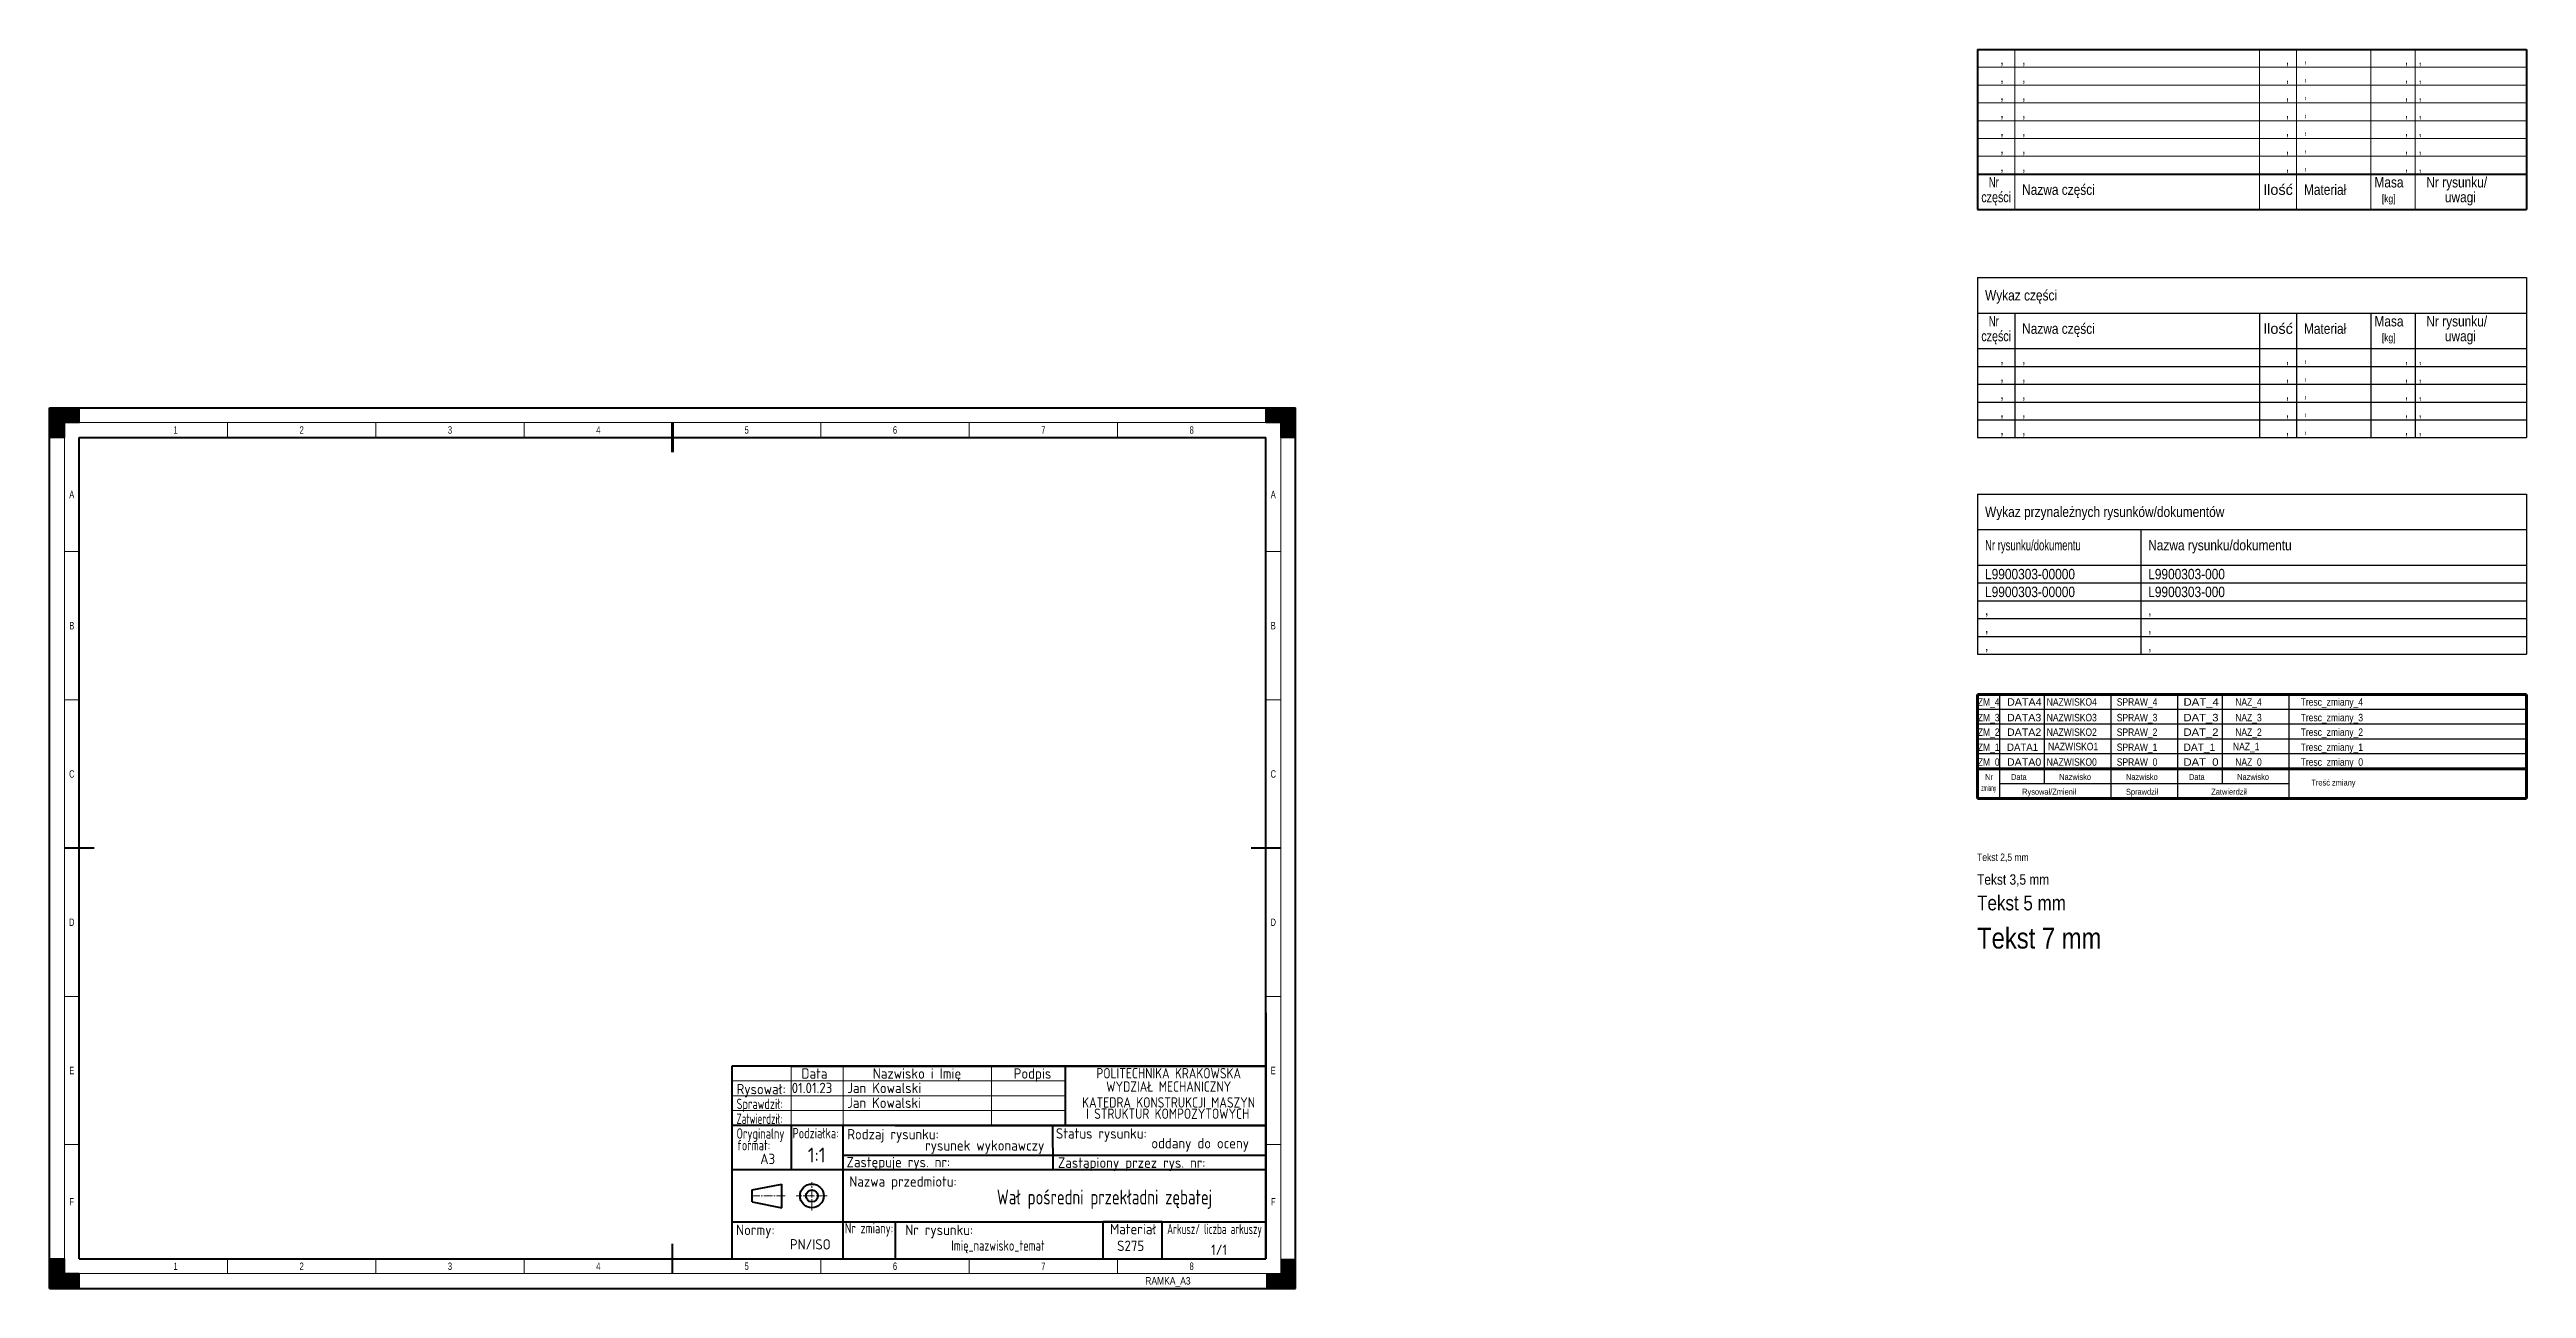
# Paper-space layout 'Layout1' of a CAD drawing. Extents: x 0 to 835, y 0 to 418.
import ezdxf
from ezdxf.enums import TextEntityAlignment as Align

# ---------------------------------------------------------------- set-up
doc = ezdxf.new("R2010")
doc.units = 0
doc.linetypes.add('CENTER2', pattern=[28.575, 19.05, -3.175, 3.175, -3.175])
doc.layers.get('0').update_dxf_attribs({"linetype": 'CONTINUOUS', "lineweight": 80})
for name, color, linetype, lineweight in [('0A widoczne krawedzie i zarysy', 7, 'CONTINUOUS', 40), ('5 wymiarowanie', 7, 'CONTINUOUS', 18), ('6 tekst 2.5mm', 7, 'CONTINUOUS', 18), ('6_35 tekst', 7, 'CONTINUOUS', 18), ('6_5 tekst', 11, 'CONTINUOUS', 18), ('6_7 tekst', 5, 'CONTINUOUS', 18), ('7 osie punktowa', 7, 'CENTER2', 13), ('RAMKA', 7, 'CONTINUOUS', 18), ('TB_RYS', 7, 'CONTINUOUS', 18)]:
    doc.layers.add(name, color=color, linetype=linetype, lineweight=lineweight)
for name, color, linetype in [('PRZYDOC0', 7, 'CONTINUOUS'), ('PRZYDOPL', 7, 'CONTINUOUS'), ('TABZMIAN', 7, 'CONTINUOUS'), ('WYKAZ_CZ', 7, 'CONTINUOUS'), ('WYKAZ_PL', 7, 'CONTINUOUS'), ('ZMIANYPL', 7, 'CONTINUOUS')]:
    doc.layers.add(name, color=color, linetype=linetype)
doc.styles.add('pismotechniczne PL znaki', font='geniso.shx')
doc.styles.get("Standard").update_dxf_attribs({"font": 'ARIALN.TTF', "height": 3.5})

# ---------------------------------------------------------------- blocks, each defined once
blk = doc.blocks.new('PRZYDOC')
at = {"layer": 'PRZYDOC0'}
for p, q in [((-185, 0), (0, 0)), ((-185, 0), (-185, -54)), ((0, 0), (0, -54)), ((-185, -12), (0, -12)), ((-130, -12), (-130, -54)), ((-185, -24), (0, -24))]:
    blk.add_line(p, q, dxfattribs=at)
at = {"layer": 'PRZYDOC0', "color": 1}
for p, q in [((-185, -30), (0, -30)), ((-185, -36), (0, -36)), ((-185, -42), (0, -42)), ((-185, -48), (0, -48)), ((-185, -54), (0, -54))]:
    blk.add_line(p, q, dxfattribs=at)
at = {"layer": 'PRZYDOPL'}
for s, p in [('Wykaz przynależnych rysunków/dokumentów', (-182.5, -7.75)), ('Nazwa rysunku/dokumentu', (-127.5, -19)), ('L9900303-00000', (-182.5, -28.75)), ('L9900303-00000', (-182.5, -34.75)), ('L9900303-000', (-127.5, -28.75)), ('L9900303-000', (-127.5, -34.75)), (',', (-182.5, -40.75)), (',', (-127.5, -40.75)), (',', (-182.5, -46.75)), (',', (-127.5, -46.75)), (',', (-182.5, -52.75)), (',', (-127.5, -52.75))]:
    blk.add_text(s, height=3.5, dxfattribs=at).set_placement(p)
at = {"layer": 'PRZYDOPL', "width": 0.8}
blk.add_text('Nr rysunku/dokumentu', height=3.5, dxfattribs=at).set_placement((-182.5, -19))
blk = doc.blocks.new('WykazCzesci')
at = {"layer": 'WYKAZ_CZ'}
for p, q in [((-185, 0), (0, 0)), ((-185, 0), (-185, -54)), ((0, 0), (0, -54)), ((-185, -12), (0, -12)), ((-172.5, -12), (-172.5, -54)), ((-90, -12), (-90, -54)), ((-77.5, -12), (-77.5, -54)), ((-52.5, -12), (-52.5, -54)), ((-37.5, -12), (-37.5, -54)), ((-185, -24), (0, -24))]:
    blk.add_line(p, q, dxfattribs=at)
at = {"layer": 'WYKAZ_CZ', "color": 1}
for p, q in [((-185, -30), (0, -30)), ((-185, -42), (0, -42)), ((-185, -54), (0, -54))]:
    blk.add_line(p, q, dxfattribs=at)
at = {"layer": 'WYKAZ_CZ', "color": 2}
for p, q in [((-185, -36), (0, -36)), ((-185, -48), (0, -48))]:
    blk.add_line(p, q, dxfattribs=at)
at = {"layer": 'WYKAZ_PL'}
for s, p in [('Wykaz części', (-182.5, -7.75)), ('Nazwa części', (-170, -19)), ('Materiał', (-75, -19)), ('Masa', (-51.25, -16.5)), ('Nr rysunku/', (-33.75, -16.5)), ('uwagi', (-27.5, -21.5)), (',', (-170, -29)), (',', (-170, -35)), (',', (-170, -41)), (',', (-170, -47)), (',', (-170, -53))]:
    blk.add_text(s, height=3.5, dxfattribs=at).set_placement(p)
at = {"layer": 'WYKAZ_PL', "width": 0.8}
for s, p in [('Nr ', (-181.25, -16.5)), (',', (-75, -28.5)), (',', (-36.25, -29)), (',', (-75, -34.5)), (',', (-75, -40.5)), (',', (-36.25, -35)), (',', (-36.25, -41)), (',', (-75, -46.5)), (',', (-36.25, -47)), (',', (-75, -52.5)), (',', (-36.25, -53))]:
    blk.add_text(s, height=3.5, dxfattribs=at).set_placement(p)
at = {"layer": 'WYKAZ_PL'}
for s, width, p, p2 in [('Ilość', 1.212673, (-88.75, -19), (-78.75, -19)), ('części', 0.897487, (-183.75, -21.5), (-173.75, -21.5))]:
    blk.add_text(s, height=3.5, dxfattribs=dict(at, width=width)).set_placement(p, p2, align=Align.FIT)
at = {"layer": 'WYKAZ_PL', "color": 2}
blk.add_text('[kg]', height=2.5, dxfattribs=at).set_placement((-48.75, -21.5))
at = {"layer": 'WYKAZ_PL'}
for p in [(-176.25, -29), (-80, -29), (-176.25, -35), (-176.25, -41), (-80, -35), (-80, -41), (-176.25, -47), (-80, -47), (-176.25, -53), (-80, -53)]:
    blk.add_text(',', height=3.5, dxfattribs=at).set_placement(p, align=Align.RIGHT)
at = {"layer": 'WYKAZ_PL', "width": 0.8}
for p in [(-40, -29), (-40, -35), (-40, -41), (-40, -47), (-40, -53)]:
    blk.add_text(',', height=3.5, dxfattribs=at).set_placement(p, align=Align.RIGHT)

psp = doc.layouts.get("Layout1")

# ---------------------------------------------------------------- hatches: boundary and pattern name
at = {"layer": '0A widoczne krawedzie i zarysy', "lineweight": 35, "ltscale": 0.1}
h = psp.add_hatch(color=256, dxfattribs=at)
h.dxf.hatch_style = 1
h.paths.add_polyline_path([(10, 297), (5, 297), (5, 292), (10, 292)])
h.paths.add_polyline_path([(5, 297), (0, 297), (0, 292), (5, 292)])
h.paths.add_polyline_path([(5, 292), (0, 292), (0, 287), (5, 287)])
h = psp.add_hatch(color=256, dxfattribs=at)
h.dxf.hatch_style = 1
h.paths.add_polyline_path([(410, 297), (415, 297), (415, 292), (410, 292)])
h.paths.add_polyline_path([(415, 297), (420, 297), (420, 292), (415, 292)])
h.paths.add_polyline_path([(415, 292), (420, 292), (420, 287), (415, 287)])
h = psp.add_hatch(color=256, dxfattribs=at)
h.dxf.hatch_style = 1
h.paths.add_polyline_path([(10, 0), (5, 0), (5, 5), (10, 5)])
h.paths.add_polyline_path([(5, 0), (0, 0), (0, 5), (5, 5)])
h.paths.add_polyline_path([(5, 5), (0, 5), (0, 10), (5, 10)])
h = psp.add_hatch(color=256, dxfattribs=at)
h.dxf.hatch_style = 1
h.paths.add_polyline_path([(410, 0), (415, 0), (415, 5), (410, 5)])
h.paths.add_polyline_path([(415, 0), (420, 0), (420, 5), (415, 5)])
h.paths.add_polyline_path([(415, 5), (420, 5), (420, 10), (415, 10)])

# ---------------------------------------------------------------- linework, layer by layer
at = {"layer": '0A widoczne krawedzie i zarysy', "color": 7}
for p, q in [((649.93, 417.79), (834.93, 417.79)), ((649.93, 417.79), (649.93, 363.79)), ((834.93, 417.79), (834.93, 363.79)), ((649.93, 375.79), (834.93, 375.79)), ((649.93, 363.79), (834.93, 363.79)), ((236.85, 29.21), (246.85, 27.21))]:
    psp.add_line(p, q, dxfattribs=at)
at = {"layer": '0A widoczne krawedzie i zarysy', "color": 7, "linetype": 'Continuous'}
for p, q in [((0, 297), (420, 297)), ((0, 0), (0, 297)), ((420, 0), (420, 297)), ((10, 287), (410, 287)), ((10, 10), (10, 287)), ((410, 10), (410, 287)), ((15, 148.5), (5, 148.5)), ((415, 148.5), (405, 148.5)), ((410, 93), (410, 10)), ((410, 75), (230, 75)), ((410, 75), (230, 75)), ((230, 75), (230, 10)), ((230, 75), (230, 10)), ((342.5, 55), (342.5, 75)), ((410, 55), (230, 55)), ((250, 55), (250, 40)), ((267.5, 22.5), (267.5, 55)), ((285, 55), (410, 55)), ((267.5, 45), (410, 45)), ((410, 40), (230, 40)), ((230, 22.5), (410, 22.5)), ((267.5, 10), (267.5, 22.5)), ((285, 22.5), (285, 10)), ((375.04, 10), (375.04, 22.5)), ((10, 10), (410, 10)), ((210, 5), (210, 15)), ((230, 10), (410, 10)), ((0, 0), (420, 0))]:
    psp.add_line(p, q, dxfattribs=at)
at = {"layer": '0A widoczne krawedzie i zarysy', "color": 7, "linetype": 'Continuous', "lineweight": 70}
psp.add_line((210, 282), (210, 292), dxfattribs=at)
at = {"layer": '0A widoczne krawedzie i zarysy', "ltscale": 0.25}
for q in [(230, 75), (410, 75), (410, 75)]:
    psp.add_line((250, 75), q, dxfattribs=at)
at = {"layer": '0A widoczne krawedzie i zarysy', "ltscale": 0.1}
for p, q in [((338.13, 55), (338.18, 40)), ((375.04, 22.5), (355.04, 22.5)), ((355.04, 22.5), (355.04, 10))]:
    psp.add_line(p, q, dxfattribs=at)
at = {"layer": '0A widoczne krawedzie i zarysy'}
for p, q in [((236.85, 33.21), (246.85, 35.21)), ((246.85, 27.21), (246.85, 35.21)), ((236.85, 29.21), (236.85, 33.21))]:
    psp.add_line(p, q, dxfattribs=at)
at = {"layer": '0A widoczne krawedzie i zarysy', "lineweight": 35, "ltscale": 0.1}
for points in [[(0, 297), (10, 297), (10, 292), (0, 292)], [(0, 297), (5, 297), (5, 287), (0, 287)], [(420, 297), (410, 297), (410, 292), (420, 292)], [(420, 297), (415, 297), (415, 287), (420, 287)], [(0, 0), (5, 0), (5, 10), (0, 10)], [(0, 0), (10, 0), (10, 5), (0, 5)]]:
    psp.add_lwpolyline(points, close=True, dxfattribs=at)
at = {"layer": '0A widoczne krawedzie i zarysy'}
for radius in [4, 2]:
    psp.add_circle((256.98, 31.21), radius, dxfattribs=at)
at = {"layer": '5 wymiarowanie', "color": 7, "linetype": 'Continuous'}
for p, q in [((342.5, 70), (230, 70)), ((250, 55), (250, 75)), ((267.5, 55), (267.5, 75)), ((317.5, 55), (317.5, 75)), ((342.5, 65), (230, 65)), ((342.5, 60), (230, 60))]:
    psp.add_line(p, q, dxfattribs=at)
at = {"layer": '7 osie punktowa', "color": 7, "ltscale": 0.15}
for p, q in [((256.98, 26.35), (256.98, 35.89)), ((247.96, 31.21), (236.29, 31.21)), ((262.18, 31.21), (251.71, 31.21))]:
    psp.add_line(p, q, dxfattribs=at)
at = {"layer": 'RAMKA', "color": 7, "linetype": 'Continuous'}
for p, q in [((5, 5), (5, 292)), ((8.67, 292), (415, 292)), ((60, 287), (60, 292)), ((110, 287), (110, 292)), ((160, 287), (160, 292)), ((260, 287), (260, 292)), ((310, 287), (310, 292)), ((360, 287), (360, 292)), ((415, 5), (415, 292)), ((10, 248.5), (5, 248.5)), ((415, 248.5), (410, 248.5)), ((10, 198.5), (5, 198.5)), ((415, 198.5), (410, 198.5)), ((10, 98.5), (5, 98.5)), ((415, 98.5), (410, 98.5)), ((410, 93), (410, 10)), ((10, 48.5), (5, 48.5)), ((415, 48.5), (410, 48.5)), ((60, 5), (60, 10)), ((110, 5), (110, 10)), ((160, 5), (160, 10)), ((260, 5), (260, 10)), ((310, 5), (310, 10)), ((360, 5), (360, 10)), ((10, 5), (415, 5))]:
    psp.add_line(p, q, dxfattribs=at)
at = {"layer": 'TABZMIAN', "color": 7, "linetype": 'Continuous', "lineweight": 70}
for p, q in [((834.93, 200.25), (649.93, 200.25)), ((649.93, 165.25), (649.93, 200.25)), ((834.93, 165.25), (834.93, 200.25)), ((834.93, 175.25), (649.93, 175.25)), ((834.93, 165.25), (649.93, 165.25))]:
    psp.add_line(p, q, dxfattribs=at)
at = {"layer": 'TABZMIAN', "color": 7, "linetype": 'Continuous'}
for p, q in [((834.93, 195.25), (649.93, 195.25)), ((657.43, 165.25), (657.43, 200.25)), ((672.43, 170.25), (672.43, 200.25)), ((694.93, 165.25), (694.93, 200.25)), ((717.43, 165.25), (717.43, 200.25)), ((732.43, 170.25), (732.43, 200.25)), ((754.93, 165.25), (754.93, 200.25)), ((834.93, 190.25), (649.93, 190.25)), ((834.93, 185.25), (649.93, 185.25)), ((834.93, 180.25), (649.93, 180.25)), ((657.43, 170.25), (754.93, 170.25))]:
    psp.add_line(p, q, dxfattribs=at)
at = {"layer": 'TB_RYS', "color": 7}
for p, q in [((662.43, 417.79), (662.43, 363.79)), ((744.93, 417.79), (744.93, 363.79)), ((757.43, 417.79), (757.43, 363.79)), ((782.43, 417.79), (782.43, 363.79)), ((797.43, 417.79), (797.43, 363.79)), ((649.93, 411.79), (834.93, 411.79)), ((649.93, 405.79), (834.93, 405.79)), ((649.93, 405.79), (834.93, 405.79)), ((649.93, 399.79), (834.93, 399.79)), ((649.93, 393.79), (834.93, 393.79)), ((649.93, 387.79), (834.93, 387.79)), ((649.93, 381.79), (834.93, 381.79)), ((649.93, 375.79), (834.93, 375.79))]:
    psp.add_line(p, q, dxfattribs=at)

# ---------------------------------------------------------------- block references
for name, p in [('WykazCzesci', (834.93, 340.92)), ('PRZYDOC', (834.93, 267.9))]:
    psp.add_blockref(name, p)

# ---------------------------------------------------------------- texts
at = {"layer": '5 wymiarowanie', "color": 7, "linetype": 'Continuous', "style": 'pismotechniczne PL znaki'}
for s, p in [('Rysował:', (231.58, 67.25)), ('01.01.23', (250.18, 67.62)), ('Data', (253.46, 72.5)), ('Jan Kowalski', (268.91, 67.62)), ('Nazwisko i Imię', (277.5, 72.5)), ('Podpis', (325, 72.5)), ('Jan Kowalski', (268.87, 62.62)), ('Rodzaj rysunku:', (268.9, 52.03)), ('Status rysunku:', (339.22, 52.3)), ('Zastępuje rys. nr:', (268.65, 42.63)), ('Zastąpiony przez rys. nr:', (339.9, 42.42)), ('Nazwa przedmiotu:', (269.59, 36.09)), ('Normy:', (231.43, 19.76))]:
    psp.add_text(s, height=3.5, dxfattribs=at).set_placement(p, align=Align.MIDDLE_LEFT)
at = {"layer": '5 wymiarowanie', "color": 7, "style": 'pismotechniczne PL znaki', "width": 0.9}
for s, p in [('POLITECHNIKA KRAKOWSKA', (377.25, 69.78)), ('WYDZIAŁ MECHANICZNY', (377.25, 65.28)), ('KATEDRA KONSTRUKCJI MASZYN', (377.2, 59.94)), ('I STRUKTUR KOMPOZYTOWYCH', (376.93, 56.14))]:
    psp.add_text(s, height=3.5, dxfattribs=at).set_placement(p, align=Align.BOTTOM_CENTER)
at = {"layer": '5 wymiarowanie', "color": 7, "linetype": 'Continuous', "style": 'pismotechniczne PL znaki'}
for s, width, p in [('Zatwierdził:', 0.7, (231.58, 57.25)), ('Sprawdził:', 0.8, (231.58, 62.25)), ('Oryginalny', 0.8, (231.58, 52.25)), ('Podziałka:', 0.8, (250.47, 52.37)), ('Nr zmiany:', 0.8, (268.11, 20.32))]:
    psp.add_text(s, height=3.5, dxfattribs=dict(at, width=width)).set_placement(p, align=Align.MIDDLE_LEFT)
at = {"layer": '5 wymiarowanie', "color": 7, "linetype": 'Continuous', "style": 'pismotechniczne PL znaki', "width": 0.8}
psp.add_text('format:', height=3.5, dxfattribs=at).set_placement((231.75, 45.53), align=Align.BOTTOM_LEFT)
at = {"layer": '5 wymiarowanie', "color": 7, "style": 'pismotechniczne PL znaki'}
for s, height, p in [('oddany do oceny', 3.5, (404.34, 47.24)), ('A3', 3.5, (244.59, 41.94)), ('1:1', 5, (261.56, 42.5)), ('rysunek wykonawczy', 3.5, (335.33, 46.49))]:
    psp.add_text(s, height=height, dxfattribs=at).set_placement(p, align=Align.RIGHT)
at = {"layer": '5 wymiarowanie', "color": 7, "style": 'pismotechniczne PL znaki', "width": 0.8}
for s, height, p in [('Wał pośredni przekładni zębatej', 5, (391.87, 28.33)), ('Imię_nazwisko_temat', 3.5, (335.44, 12.74))]:
    psp.add_text(s, height=height, dxfattribs=at).set_placement(p, align=Align.RIGHT)
at = {"layer": '5 wymiarowanie', "color": 7}
psp.add_text('...', height=2.5, dxfattribs=at).set_placement((327.04, 39.87), align=Align.RIGHT)
at = {"layer": '5 wymiarowanie', "color": 7, "linetype": 'Continuous', "style": 'pismotechniczne PL znaki'}
for s, p in [('Nr rysunku:', (299.88, 19.24)), ('Materiał', (365.3, 20.05))]:
    psp.add_text(s, height=3.5, dxfattribs=at).set_placement(p, align=Align.MIDDLE)
at = {"layer": '5 wymiarowanie', "color": 7, "linetype": 'Continuous', "style": 'pismotechniczne PL znaki', "width": 0.7}
psp.add_text('Arkusz/ liczba arkuszy', height=3.5, dxfattribs=at).set_placement((392.7, 19.55), align=Align.MIDDLE)
at = {"layer": '5 wymiarowanie', "char_height": 3.5, "width": 10.5066, "attachment_point": 1, "style": 'pismotechniczne PL znaki'}
for s, insert in [('PN/ISO', (249.56, 16.63)), ('S275', (359.87, 16.15)), ('1/1', (391.54, 14.8))]:
    psp.add_mtext(s, dxfattribs=dict(at, insert=insert))
at = {"layer": '6 tekst 2.5mm'}
psp.add_text('Tekst 2,5 mm', height=2.5, dxfattribs=at).set_placement((649.76, 144.16))
at = {"layer": '6_35 tekst'}
psp.add_text('Tekst 3,5 mm', height=3.5, dxfattribs=at).set_placement((649.76, 136.16))
at = {"layer": '6_5 tekst'}
psp.add_text('Tekst 5 mm', height=5, dxfattribs=at).set_placement((649.76, 127.51))
at = {"layer": '6_7 tekst'}
psp.add_text('Tekst 7 mm', height=7, dxfattribs=at).set_placement((649.76, 114.63))
at = {"layer": 'RAMKA', "color": 7, "linetype": 'Continuous', "width": 0.8}
for s, p in [('1', (42.5, 289.5)), ('2', (84.99, 289.5)), ('3', (134.99, 289.5)), ('4', (184.99, 289.5)), ('5', (234.99, 289.5)), ('6', (284.99, 289.5)), ('7', (334.99, 289.5)), ('8', (384.99, 289.5)), ('A', (7.49, 267.75)), ('A', (412.49, 267.75)), ('B', (7.5, 223.5)), ('B', (412.5, 223.5)), ('C', (7.5, 173.5)), ('C', (412.5, 173.5)), ('D', (7.5, 123.5)), ('D', (412.5, 123.5)), ('E', (7.5, 73.5)), ('E', (412.5, 73.5)), ('F', (7.5, 29.25)), ('F', (412.5, 29.25)), ('1', (42.5, 7.5)), ('2', (84.99, 7.5)), ('3', (134.99, 7.5)), ('4', (184.99, 7.5)), ('5', (234.99, 7.5)), ('6', (284.99, 7.5)), ('7', (334.99, 7.5)), ('8', (384.99, 7.5))]:
    psp.add_text(s, height=2.5, dxfattribs=at).set_placement(p, align=Align.MIDDLE)
at = {"layer": 'RAMKA', "color": 7, "linetype": 'Continuous'}
psp.add_text('RAMKA_A3', height=2.5, dxfattribs=at).set_placement((369.36, 1.33))
at = {"layer": 'TB_RYS', "color": 7}
for p in [(658.68, 412.79), (754.93, 412.79), (658.68, 406.79), (658.68, 400.79), (754.93, 406.79), (754.93, 400.79), (658.68, 394.79), (754.93, 394.79), (658.68, 388.79), (754.93, 388.79), (658.68, 382.79), (658.68, 376.79), (754.93, 382.79), (754.93, 376.79)]:
    psp.add_text(',', height=3.5, dxfattribs=at).set_placement(p, align=Align.RIGHT)
for s, height, p in [(',', 3.5, (664.93, 412.79)), (',', 3.5, (664.93, 406.79)), (',', 3.5, (664.93, 400.79)), (',', 3.5, (664.93, 394.79)), (',', 3.5, (664.93, 388.79)), (',', 3.5, (664.93, 382.79)), (',', 3.5, (664.93, 376.79)), ('Nazwa części', 3.5, (664.93, 368.79)), ('Materiał', 3.5, (759.93, 368.79)), ('Masa', 3.5, (783.68, 371.29)), ('[kg]', 2.5, (786.18, 366.29)), ('Nr rysunku/', 3.5, (801.18, 371.29)), ('uwagi', 3.5, (807.43, 366.29))]:
    psp.add_text(s, height=height, dxfattribs=at).set_placement(p)
at = {"layer": 'TB_RYS', "color": 7, "width": 0.8}
for s, p in [(',', (759.93, 413.29)), (',', (798.68, 412.79)), (',', (759.93, 407.29)), (',', (759.93, 401.29)), (',', (798.68, 406.79)), (',', (798.68, 400.79)), (',', (759.93, 395.29)), (',', (798.68, 394.79)), (',', (759.93, 389.29)), (',', (798.68, 388.79)), (',', (759.93, 383.29)), (',', (759.93, 377.29)), (',', (798.68, 382.79)), (',', (798.68, 376.79)), ('Nr ', (653.68, 371.29))]:
    psp.add_text(s, height=3.5, dxfattribs=at).set_placement(p)
for p in [(794.93, 412.79), (794.93, 406.79), (794.93, 400.79), (794.93, 394.79), (794.93, 388.79), (794.93, 382.79), (794.93, 376.79)]:
    psp.add_text(',', height=3.5, dxfattribs=at).set_placement(p, align=Align.RIGHT)
at = {"layer": 'TB_RYS', "color": 7}
for s, width, p, p2 in [('części', 0.897487, (651.18, 366.29), (661.18, 366.29)), ('Ilość', 1.212673, (746.18, 368.79), (756.18, 368.79))]:
    psp.add_text(s, height=3.5, dxfattribs=dict(at, width=width)).set_placement(p, p2, align=Align.FIT)
at = {"layer": 'ZMIANYPL', "color": 7, "width": 0.68891}
psp.add_text('zmiany', height=2, dxfattribs=at).set_placement((651.18, 167.75), (656.18, 167.75), align=Align.FIT)
at = {"layer": 'ZMIANYPL', "color": 7}
for s, p in [('Nr', (652.43, 171.5)), ('Data', (661.18, 171.5)), ('Rysował/Zmienił', (664.93, 166.5)), ('Nazwisko', (677.43, 171.5)), ('Sprawdził', (699.93, 166.5)), ('Nazwisko', (699.93, 171.5)), ('Data', (721.18, 171.5)), ('Zatwierdził', (728.68, 166.5)), ('Nazwisko', (737.43, 171.5))]:
    psp.add_text(s, height=2, dxfattribs=at).set_placement(p)
psp.add_text('Treść zmiany', height=2, dxfattribs=at).set_placement((762.43, 169), align=Align.BOTTOM_LEFT)
for tag, text, p in [('ZM_4', '', (653.66, 197.78)), ('ZM_3', '', (653.66, 192.52)), ('NAZ_4', '', (741.23, 197.78)), ('NAZ_3', '', (741.23, 192.52)), ('ZM_2', '', (653.66, 187.6)), ('ZM_1', '', (653.66, 182.52)), ('NAZ_1', '', (740.47, 182.75)), ('NAZ_2', '', (741.23, 187.6)), ('ZM_0', '0', (653.66, 177.52)), ('NAZ_0', '', (741.23, 177.52))]:
    psp.add_attdef(tag, text=text, height=2.5, dxfattribs=at).set_placement(p, align=Align.MIDDLE_CENTER)
for tag, width, p, p2 in [('DATA4', 1.264104, (659.83, 196.53), (671.5, 196.53)), ('DATA3', 1.251205, (659.83, 191.27), (671.38, 191.27)), ('DAT_4', 1.335812, (719.33, 196.53), (731.24, 196.53)), ('DAT_3', 1.322454, (719.33, 191.27), (731.12, 191.27)), ('DATA1', 1.135114, (659.83, 181.27), (670.31, 181.27)), ('DATA2', 1.251205, (659.83, 186.35), (671.38, 186.35)), ('DAT_1', 1.202231, (719.33, 181.27), (730.05, 181.27)), ('DAT_2', 1.322454, (719.33, 186.35), (731.12, 186.35)), ('DATA0', 1.251205, (659.83, 176.27), (671.38, 176.27)), ('DAT_0', 1.322454, (719.33, 176.27), (731.12, 176.27))]:
    psp.add_attdef(tag, text='', height=2.5, dxfattribs=dict(at, width=width)).set_placement(p, p2, align=Align.FIT)
for tag, p in [('NAZWISKO4', (673.23, 197.78)), ('NAZWISKO3', (673.23, 192.52)), ('SPRAW_4', (696.83, 197.78)), ('SPRAW_3', (696.83, 192.52)), ('Tresc_zmiany_4', (758.83, 197.78)), ('Tresc_zmiany_3', (758.83, 192.52)), ('NAZWISKO2', (673.23, 187.6)), ('NAZWISKO1', (673.68, 182.75)), ('SPRAW_2', (696.83, 187.6)), ('SPRAW_1', (696.83, 182.52)), ('Tresc_zmiany_2', (758.83, 187.6)), ('Tresc_zmiany_1', (758.83, 182.52)), ('NAZWISKO0', (673.23, 177.52)), ('SPRAW_0', (696.83, 177.52)), ('Tresc_zmiany_0', (758.83, 177.52))]:
    psp.add_attdef(tag, text='', height=2.5, dxfattribs=at).set_placement(p, align=Align.MIDDLE_LEFT)

doc.saveas('drawing.dxf')
